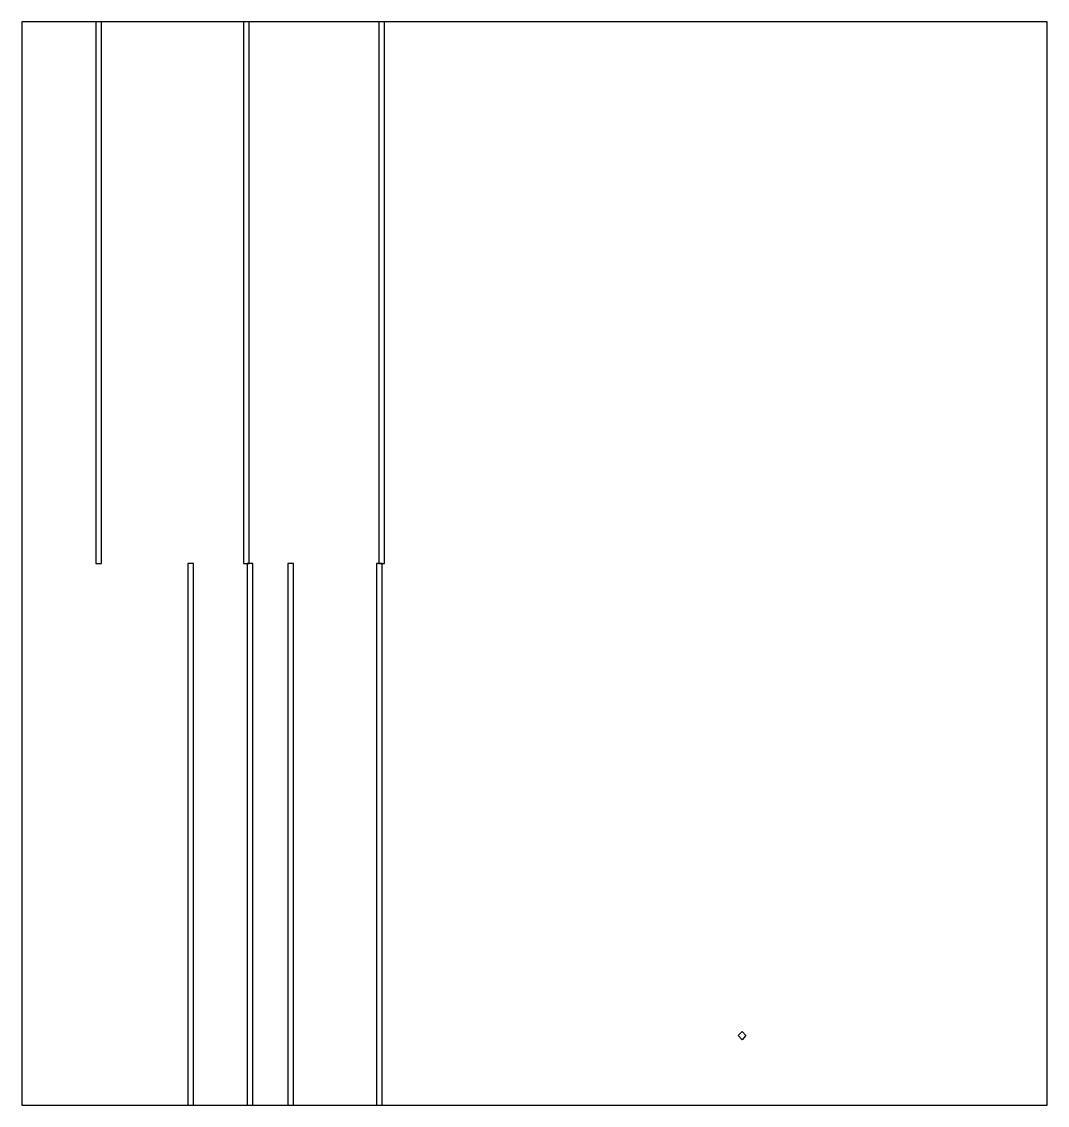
# Model space of a CAD drawing. Header units: millimetres. Extents: x 0 to 568, y 0 to 600.
import ezdxf

# ---------------------------------------------------------------- set-up
doc = ezdxf.new("R2010")
doc.units = ezdxf.units.MM
for name, color, linetype in [('OUTLINE', 5, 'Continuous'), ('PIECE', 3, 'Continuous'), ('SLOT', 1, 'Continuous')]:
    doc.layers.add(name, color=color, linetype=linetype)

msp = doc.modelspace()

# ---------------------------------------------------------------- linework, layer by layer
at = {"layer": 'OUTLINE'}
msp.add_lwpolyline([(0, 0), (567.77, 0), (567.77, 600), (0, 600), (0, 0)], close=True, dxfattribs=at)
at = {"layer": 'PIECE'}
msp.add_lwpolyline([(396.62, 38.57), (398.79, 40.86), (400.95, 38.57), (398.79, 36.28), (396.62, 38.57)], close=True, dxfattribs=at)
at = {"layer": 'SLOT'}
for points in [[(41.11, 300), (44.21, 300), (44.21, 600), (41.11, 600), (41.11, 300)], [(122.85, 300), (125.95, 300), (125.95, 600), (122.85, 600), (122.85, 300)], [(197.73, 300), (200.83, 300), (200.83, 600), (197.73, 600), (197.73, 300)], [(92.04, 0), (95.14, 0), (95.14, 300), (92.04, 300), (92.04, 0)], [(124.79, 0), (127.89, 0), (127.89, 300), (124.79, 300), (124.79, 0)], [(147.39, 0), (150.49, 0), (150.49, 300), (147.39, 300), (147.39, 0)], [(196.37, 0), (199.47, 0), (199.47, 300), (196.37, 300), (196.37, 0)]]:
    msp.add_lwpolyline(points, close=True, dxfattribs=at)

doc.saveas('drawing.dxf')
